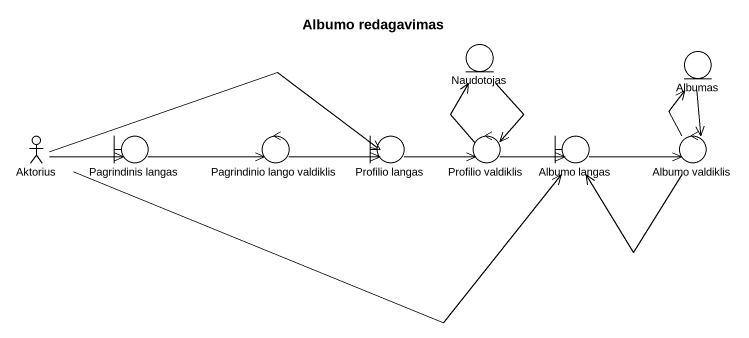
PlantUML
@startuml
title Albumo redagavimas
entity Naudotojas
entity Albumas
actor Aktorius
boundary "Pagrindinis langas" as Pagrindinis_langas
control "Pagrindinio lango valdiklis" as Pagrindinio_lango_valdiklis
boundary "Profilio langas" as Profilio_langas
control "Profilio valdiklis" as Profilio_valdiklis
boundary "Albumo langas" as Albumo_langas
control "Albumo valdiklis" as Albumo_valdiklis
Naudotojas --> Profilio_valdiklis
Albumas --> Albumo_valdiklis
Aktorius -right-> Pagrindinis_langas
Aktorius -right-> Profilio_langas
Aktorius -right-> Albumo_langas
Pagrindinis_langas -right-> Pagrindinio_lango_valdiklis
Pagrindinio_lango_valdiklis -right-> Profilio_langas
Profilio_langas -right-> Profilio_valdiklis
Profilio_valdiklis -up-> Naudotojas
Profilio_valdiklis -right-> Albumo_langas
Albumo_langas -right-> Albumo_valdiklis
Albumo_valdiklis -up-> Albumas
Albumo_valdiklis -left-> Albumo_langas
@enduml
